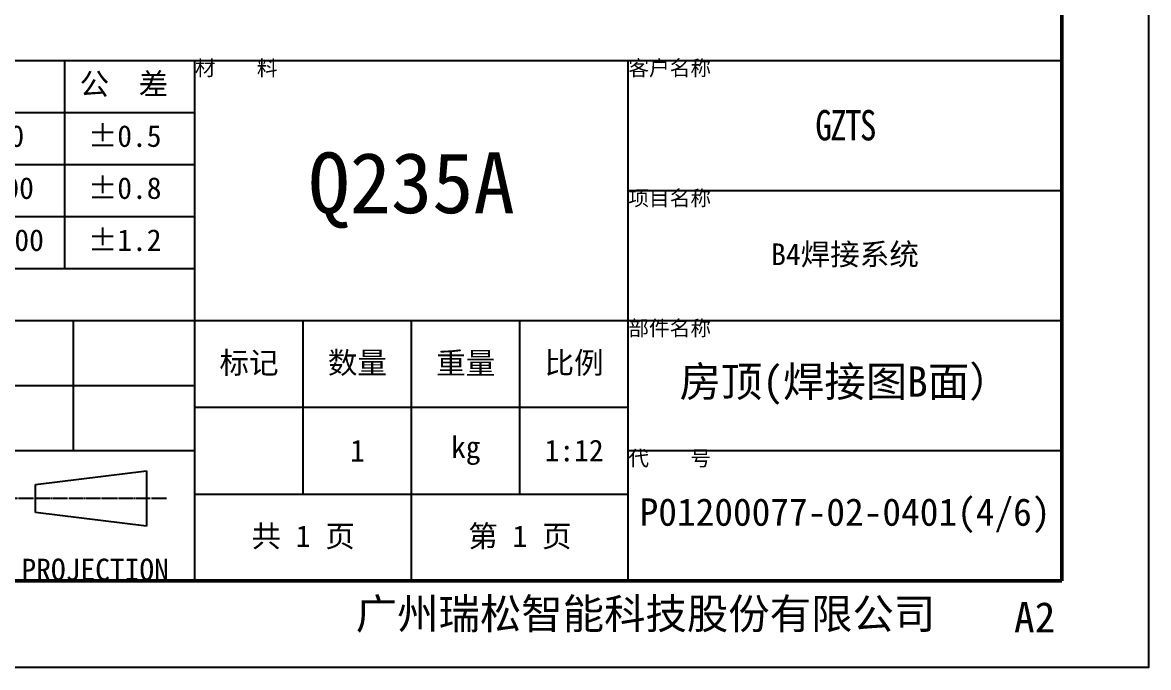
# Model space of a CAD drawing. Header units: millimetres. Extents: x -73083 to 81340, y -6859 to 6812.
# Drawn here: x -26232 to -24673, y -6850 to -5958 of the extents above; entities that cross this region are included whole.
import ezdxf

# ---------------------------------------------------------------- set-up
doc = ezdxf.new("R2010")
doc.units = ezdxf.units.MM
doc.linetypes.add('CENTER-HOKUTO', pattern=[23, 20, -1, 1, -1])
doc.layers.add('A3', color=7, linetype='Continuous', plot=False)
doc.layers.add('AM_VIS', color=7, linetype='Continuous', lineweight=50)
doc.layers.add('SOLID LINE', color=7, linetype='Continuous', lineweight=30)
doc.layers.add('title_frame', color=7, linetype='Continuous')
doc.styles.get("Standard").update_dxf_attribs({"font": 'romans.shx', "bigfont": 'bigfont.shx'})

msp = doc.modelspace()

# ---------------------------------------------------------------- linework, layer by layer
at = {"layer": 'A3', "linetype": 'Continuous'}
msp.add_lwpolyline([(-31801.16402, -1810.23226), (-24673.16402, -1810.23226), (-24673.16402, -6850.23226), (-31801.16402, -6850.23226)], close=True, dxfattribs=at)
at = {"layer": 'AM_VIS', "linetype": 'Continuous'}
for p in [(-24793.16402, -1930.23226), (-31501.16402, -6730.23226)]:
    msp.add_line(p, (-24793.16402, -6730.23226), dxfattribs=at)
at = {"layer": 'title_frame', "linetype": 'Continuous'}
for p, q in [((-26953.16402, -6010.23226), (-24793.16402, -6010.23226)), ((-26173.16402, -6298.23226), (-26173.16402, -6010.23226)), ((-25993.16402, -6730.23226), (-25993.16402, -6010.23226)), ((-25393.16402, -6730.23226), (-25393.16402, -6010.23226)), ((-24793.16402, -6730.23226), (-24793.16402, -6010.23226)), ((-26953.16402, -6082.23226), (-25993.16402, -6082.23226)), ((-26953.16402, -6154.23226), (-25993.16402, -6154.23226)), ((-25393.16402, -6190.23226), (-24793.16402, -6190.23226)), ((-26953.16402, -6226.23226), (-25993.16402, -6226.23226)), ((-26953.16402, -6298.23226), (-25993.16402, -6298.23226)), ((-26953.16402, -6370.23226), (-24793.16402, -6370.23226)), ((-26161.16402, -6550.23226), (-26161.16402, -6370.23226)), ((-25843.16402, -6610.23226), (-25843.16402, -6370.23226)), ((-25693.16402, -6730.23226), (-25693.16402, -6370.23226)), ((-25543.16402, -6610.23226), (-25543.16402, -6370.23226)), ((-26953.16402, -6460.23226), (-25993.16402, -6460.23226)), ((-25993.16402, -6490.23226), (-25393.16402, -6490.23226)), ((-26953.16402, -6550.23226), (-25993.16402, -6550.23226)), ((-25393.16402, -6550.23226), (-24793.16402, -6550.23226)), ((-25993.16402, -6610.23226), (-25393.16402, -6610.23226)), ((-26953.16402, -6730.23226), (-24793.16402, -6730.23226)), ((-26953.16402, -6730.23226), (-24793.16402, -6730.23226))]:
    msp.add_line(p, q, dxfattribs=at)
at = {"layer": 'title_frame', "color": 3, "linetype": 'Continuous'}
for p, q in [((-26213.5502, -6597.24323), (-26059.9502, -6578.04323)), ((-26059.9502, -6578.04323), (-26059.9502, -6654.84323)), ((-26213.5502, -6635.64323), (-26213.5502, -6597.24323)), ((-26059.9502, -6654.84323), (-26213.5502, -6635.64323))]:
    msp.add_line(p, q, dxfattribs=at)
at = {"layer": 'title_frame', "color": 2, "linetype": 'CENTER-HOKUTO'}
msp.add_line((-26032.283, -6616.44323), (-26452.379, -6616.44323), dxfattribs=at)

# ---------------------------------------------------------------- texts
at = {"layer": 'SOLID LINE', "ltscale": 0.5}
for s, insert, char_height, width, attachment_point in [('{\\fSimHei|b0|i0|c134|p2;\\C3;材    料}', (-25993.16402, -6010.23226), 21, 600, 1), ('\\pt126;{\\fSimHei|b0|i0|c134|p2;\\C3;客户名称}', (-25393.16402, -6010.23226), 21, 600, 1), ('\\pt180;{\\fSimHei|b0|i0|c134|p2;\\C3;公  差}', (-26152.69128, -6027.88501), 30, 543.6182261, 1), ('{\\fSimHei|b0|i0|c134|p2;\\W0.8;\\T0.9;\\C3;GZTS}', (-25093.16402, -6100.23226), 42, 600, 5), ('\\pt180;{\\fSimHei|b0|i0|c134|p2;\\C3;63\\H0.9583x;≤\\H1.044x;L\\Fromans,bigfont|c134;\\H0.9579x;<\\fSimHei|b0|i0|c134|p2;\\H1.044x;250}', (-26420.55984, -6099.88501), 30, 543.6182261, 1), ('\\pt180;{\\fSimHei|b0|i0|c134|p2;\\C3;%%P0.5}', (-26141.33201, -6099.88501), 30, 543.6182261, 1), ('\\pt504;{\\fSimHei|b0|i0|c134|p2;\\C3;Q235A}', (-25693.16402, -6190.23226), 84, 600, 5), ('\\pt180;{\\fSimHei|b0|i0|c134|p2;\\C3;250\\H0.9583x;≤\\H1.044x;L\\Fromans,bigfont|c134;\\H0.9579x;<\\fSimHei|b0|i0|c134|p2;\\H1.044x;1000}', (-26447.95152, -6171.88501), 30, 543.6182261, 1), ('\\pt180;{\\fSimHei|b0|i0|c134|p2;\\C3;%%P0.8}', (-26141.33201, -6171.88501), 30, 543.6182261, 1), ('\\pt126;{\\fSimHei|b0|i0|c134|p2;\\C3;项目名称}', (-25393.16402, -6190.23226), 21, 600, 1), ('\\pt180;{\\fSimHei|b0|i0|c134|p2;\\C3;%%P1.2}', (-26141.33201, -6243.88501), 30, 543.6182261, 1), ('{\\fSimHei|b0|i0|c134|p2;\\C3;B4焊接系统}', (-25093.16402, -6280.23226), 30, 600, 5), ('\\pt126;{\\fSimHei|b0|i0|c134|p2;\\C3;部件名称}', (-25393.16402, -6370.23226), 21, 600, 1), ('\\pt180;{\\fSimHei|b0|i0|c134|p2;\\C3;标记}', (-25918.16402, -6430.23226), 30, 150, 5), ('\\pt180;{\\fSimHei|b0|i0|c134|p2;\\C3;数量}', (-25768.16402, -6430.23226), 30, 150, 5), ('\\pt180;{\\fSimHei|b0|i0|c134|p2;\\C3;重量}', (-25618.16402, -6430.23226), 30, 150, 5), ('\\pt180;{\\fSimHei|b0|i0|c134|p2;\\C3;比例}', (-25468.16402, -6430.23226), 30, 150, 5), ('{\\fSimHei|b0|i0|c134|p2;\\C3;房顶(焊接图B面）}', (-25093.16402, -6460.23226), 42, 600, 5), ('\\pt180;{\\fSimHei|b0|i0|c134|p2;\\C3;kg}', (-25618.16402, -6550.23226), 30, 150, 5), ('\\pt180;{\\fSimHei|b0|i0|c134|p2;\\C3;1}', (-25768.16402, -6550.23226), 30, 150, 5), ('\\pt180;{\\fSimHei|b0|i0|c134|p2;\\C3;1:12}', (-25468.16402, -6550.23226), 30, 150, 5), ('\\pt126;{\\fSimHei|b0|i0|c134|p2;\\C3;代    号}', (-25393.16402, -6550.23226), 21, 600, 1), ('{\\fSimHei|b0|i0|c134|p2;\\C3;P01200077-02-0401(4/6)}', (-25093.16402, -6640.23226), 38, 600, 5), ('\\pt180;{\\fSimHei|b0|i0|c134|p2;\\C3;共 1 页}', (-25843.16402, -6670.23226), 30, 300, 5), ('\\pt180;{\\fSimHei|b0|i0|c134|p2;\\C3;第 1 页}', (-25543.16402, -6670.23226), 30, 300, 5), ('{\\fSimHei|b0|i0|c134|p2;\\C3;3rd ANGLE PROJECTION}', (-26233.16402, -6730.23226), 30, 480, 8), ('\\pt180;{\\fSimHei|b0|i0|c134|p2;\\C3;广州瑞松智能科技股份有限公司}', (-25770.41568, -6754.90174), 42, 942.7416977, 1), ('\\pt252;{\\fSimHei|b0|i0|c134|p2;\\C3;A2}', (-24859.29758, -6759.72749), 42, 942.7416977, 1)]:
    msp.add_mtext(s, dxfattribs=dict(at, insert=insert, char_height=char_height, width=width, attachment_point=attachment_point))
at = {"layer": 'SOLID LINE', "ltscale": 0.5, "insert": (-26454.5359, -6243.88501), "char_height": 30, "width": 543.6182261, "attachment_point": 1, "line_spacing_factor": 0.72}
msp.add_mtext('\\pt180;{\\fSimHei|b0|i0|c134|p2;\\C3;1000\\H0.9583x;≤\\H1.044x;L\\Fromans,bigfont|c134;\\H0.9579x;<\\fSimHei|b0|i0|c134|p2;\\H1.044x;2500}', dxfattribs=at)

doc.saveas('drawing.dxf')
